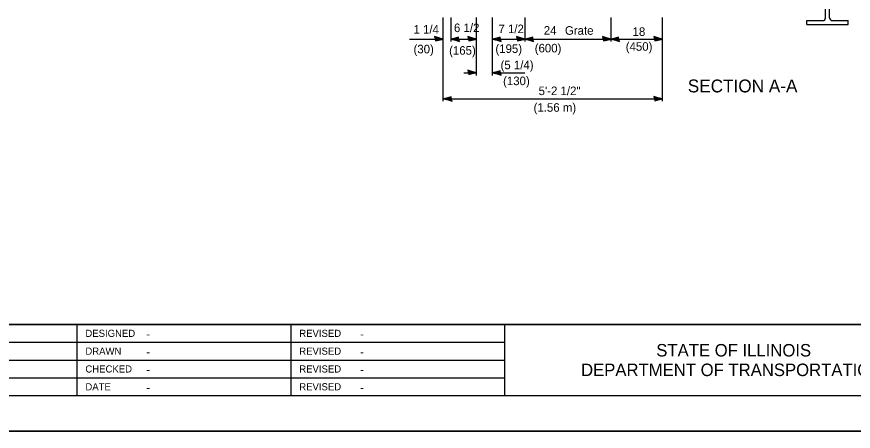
# Model space of a CAD drawing. Extents: x 2400508 to 2401188, y 421095 to 421535.
# Drawn here: x 2400654.8 to 2400889.5, y 421095.5 to 421211.8 of the extents above; entities that cross this region are included whole.
import ezdxf

# ---------------------------------------------------------------- set-up
doc = ezdxf.new("R2010")
doc.units = 0
for name, color, linetype in [('Design_EX_Roadway Dimensions', 7, 'Continuous'), ('Level 48', 7, 'Continuous'), ('Sheets_50 Reference Boundary', 7, 'Continuous'), ('Sheets_General Details', 7, 'Continuous'), ('Sheets_Printer Plotting Border', 7, 'Continuous'), ('Topo_Bridge Structures', 7, 'Continuous')]:
    doc.layers.add(name, color=color, linetype=linetype)

msp = doc.modelspace()

# ---------------------------------------------------------------- linework, layer by layer
at = {"layer": 'Design_EX_Roadway Dimensions'}
for p, q in [((2400774.46, 421188.11), (2400774.46, 421211.6)), ((2400776.66, 421204.92), (2400776.66, 421211.6)), ((2400783.79, 421195.33), (2400783.79, 421211.6)), ((2400788.31, 421195.33), (2400788.31, 421211.6)), ((2400797.43, 421204.92), (2400797.43, 421211.6)), ((2400821.54, 421204.92), (2400821.54, 421211.6)), ((2400835.96, 421188.11), (2400835.96, 421211.6)), ((2400764.98, 421205.58), (2400774.46, 421205.58)), ((2400776.66, 421205.58), (2400783.79, 421205.58)), ((2400788.31, 421205.58), (2400797.43, 421205.58)), ((2400797.43, 421205.58), (2400821.54, 421205.58)), ((2400821.54, 421205.58), (2400835.96, 421205.58)), ((2400780.27, 421196.14), (2400783.79, 421196.14)), ((2400788.31, 421196.14), (2400797.39, 421196.14)), ((2400774.54, 421188.79), (2400835.96, 421188.79))]:
    msp.add_line(p, q, dxfattribs=at)
for points in [[(2400772.26, 421205.64), (2400772.33, 421205.05), (2400773.27, 421205.3), (2400774.46, 421205.58), (2400773.19, 421205.89), (2400772.06, 421206.25), (2400772.26, 421205.64), (2400772.36, 421205.25), (2400773.66, 421205.58), (2400772.24, 421206.03), (2400772.45, 421205.53), (2400773.05, 421205.6), (2400772.47, 421205.75)], [(2400778.87, 421205.52), (2400778.79, 421206.11), (2400777.86, 421205.86), (2400776.66, 421205.58), (2400777.94, 421205.27), (2400779.06, 421204.91), (2400778.87, 421205.52), (2400778.77, 421205.91), (2400777.47, 421205.58), (2400778.89, 421205.13), (2400778.68, 421205.63), (2400778.08, 421205.56), (2400778.66, 421205.41)], [(2400781.59, 421205.64), (2400781.66, 421205.05), (2400782.59, 421205.3), (2400783.79, 421205.58), (2400782.51, 421205.89), (2400781.39, 421206.25), (2400781.59, 421205.64), (2400781.69, 421205.25), (2400782.99, 421205.58), (2400781.57, 421206.03), (2400781.78, 421205.53), (2400782.38, 421205.6), (2400781.8, 421205.75)], [(2400790.51, 421205.52), (2400790.44, 421206.11), (2400789.51, 421205.86), (2400788.31, 421205.58), (2400789.59, 421205.27), (2400790.71, 421204.91), (2400790.51, 421205.52), (2400790.42, 421205.91), (2400789.12, 421205.58), (2400790.54, 421205.13), (2400790.33, 421205.63), (2400789.73, 421205.56), (2400790.3, 421205.41)], [(2400795.22, 421205.64), (2400795.3, 421205.05), (2400796.23, 421205.3), (2400797.43, 421205.58), (2400796.15, 421205.89), (2400795.03, 421206.25), (2400795.22, 421205.64), (2400795.32, 421205.25), (2400796.62, 421205.58), (2400795.2, 421206.03), (2400795.41, 421205.53), (2400796.01, 421205.6), (2400795.43, 421205.75)], [(2400799.63, 421205.52), (2400799.56, 421206.11), (2400798.62, 421205.86), (2400797.43, 421205.58), (2400798.71, 421205.27), (2400799.83, 421204.91), (2400799.63, 421205.52), (2400799.53, 421205.91), (2400798.23, 421205.58), (2400799.65, 421205.13), (2400799.44, 421205.63), (2400798.85, 421205.56), (2400799.42, 421205.41)], [(2400819.34, 421205.64), (2400819.41, 421205.05), (2400820.34, 421205.3), (2400821.54, 421205.58), (2400820.26, 421205.89), (2400819.14, 421206.25), (2400819.34, 421205.64), (2400819.44, 421205.25), (2400820.73, 421205.58), (2400819.31, 421206.03), (2400819.52, 421205.53), (2400820.12, 421205.6), (2400819.55, 421205.75)], [(2400823.75, 421205.52), (2400823.67, 421206.11), (2400822.74, 421205.86), (2400821.54, 421205.58), (2400822.82, 421205.27), (2400823.94, 421204.91), (2400823.75, 421205.52), (2400823.65, 421205.91), (2400822.35, 421205.58), (2400823.77, 421205.13), (2400823.56, 421205.63), (2400822.96, 421205.56), (2400823.54, 421205.41)], [(2400833.76, 421205.64), (2400833.83, 421205.05), (2400834.77, 421205.3), (2400835.96, 421205.58), (2400834.69, 421205.89), (2400833.56, 421206.25), (2400833.76, 421205.64), (2400833.86, 421205.25), (2400835.16, 421205.58), (2400833.74, 421206.03), (2400833.95, 421205.53), (2400834.55, 421205.6), (2400833.97, 421205.75)], [(2400781.59, 421196.2), (2400781.66, 421195.61), (2400782.59, 421195.87), (2400783.79, 421196.14), (2400782.51, 421196.46), (2400781.39, 421196.81), (2400781.59, 421196.2), (2400781.69, 421195.81), (2400782.99, 421196.15), (2400781.57, 421196.59), (2400781.78, 421196.09), (2400782.38, 421196.16), (2400781.8, 421196.32)], [(2400790.51, 421196.09), (2400790.44, 421196.68), (2400789.51, 421196.42), (2400788.31, 421196.14), (2400789.59, 421195.83), (2400790.71, 421195.48), (2400790.51, 421196.09), (2400790.42, 421196.48), (2400789.12, 421196.14), (2400790.54, 421195.69), (2400790.33, 421196.2), (2400789.73, 421196.13), (2400790.3, 421195.97)], [(2400776.74, 421188.73), (2400776.67, 421189.32), (2400775.74, 421189.07), (2400774.54, 421188.79), (2400775.82, 421188.47), (2400776.94, 421188.12), (2400776.74, 421188.73), (2400776.65, 421189.12), (2400775.35, 421188.79), (2400776.77, 421188.34), (2400776.56, 421188.84), (2400775.96, 421188.77), (2400776.53, 421188.61)], [(2400833.76, 421188.84), (2400833.83, 421188.26), (2400834.77, 421188.51), (2400835.96, 421188.79), (2400834.69, 421189.1), (2400833.56, 421189.46), (2400833.76, 421188.84), (2400833.86, 421188.46), (2400835.16, 421188.79), (2400833.74, 421189.24), (2400833.95, 421188.73), (2400834.55, 421188.8), (2400833.97, 421188.96)]]:
    msp.add_lwpolyline(points, dxfattribs=at)
at = {"layer": 'Level 48'}
msp.add_lwpolyline([(2400508.2, 421535.48), (2401188.2, 421535.48), (2401188.2, 421095.48), (2400508.2, 421095.48)], close=True, dxfattribs=at)
at = {"layer": 'Sheets_50 Reference Boundary'}
msp.add_lwpolyline([(2400548.2, 421525.48), (2401178.2, 421525.48), (2401178.2, 421125.48), (2400548.2, 421125.48)], close=True, dxfattribs=at)
at = {"layer": 'Sheets_General Details'}
for p, q in [((2400548.2, 421125.48), (2401178.2, 421125.48)), ((2400671.69, 421125.48), (2400671.69, 421105.48)), ((2400731.69, 421125.48), (2400731.69, 421105.48)), ((2400791.69, 421125.48), (2400791.69, 421105.48)), ((2400607.69, 421120.48), (2400791.69, 421120.48)), ((2400607.69, 421115.48), (2400791.69, 421115.48)), ((2400607.69, 421110.48), (2400791.69, 421110.48)), ((2401188.2, 421095.48), (2400508.2, 421095.48))]:
    msp.add_line(p, q, dxfattribs=at)
msp.add_lwpolyline([(2400548.2, 421525.48), (2401178.2, 421525.48), (2401178.2, 421105.48), (2400548.2, 421105.48)], close=True, dxfattribs=at)
at = {"layer": 'Sheets_Printer Plotting Border'}
msp.add_lwpolyline([(2400508.2, 421095.48), (2401188.2, 421095.48), (2401188.2, 421535.48), (2400508.2, 421535.48)], close=True, dxfattribs=at)
at = {"layer": 'Topo_Bridge Structures'}
for p, q in [((2400881.71, 421211.52), (2400881.71, 421240.77)), ((2400882.84, 421211.52), (2400882.84, 421240.77)), ((2400876.46, 421209.65), (2400876.46, 421210.77)), ((2400876.46, 421210.77), (2400880.96, 421210.77)), ((2400883.59, 421210.77), (2400888.09, 421210.77)), ((2400888.09, 421209.65), (2400888.09, 421210.77)), ((2400876.46, 421209.65), (2400888.09, 421209.65))]:
    msp.add_line(p, q, dxfattribs=at)
for centre, start, end in [((2400880.96, 421211.52), 270, 0), ((2400883.59, 421211.52), 180, 270)]:
    msp.add_arc(centre, 0.75, start, end, dxfattribs=at)

# ---------------------------------------------------------------- texts
at = {"layer": 'Design_EX_Roadway Dimensions'}
for s, p in [('6 1/2', (2400777.48, 421207.53)), ('1 1/4', (2400766.12, 421207.09)), ('7 1/2', (2400789.95, 421207.24)), ('24', (2400802.68, 421206.8)), ('Grate', (2400808.6, 421206.78)), ('18', (2400827.58, 421206.46)), ('(30)', (2400766.13, 421201.57)), ('(165)', (2400776.11, 421201.18)), ('(195)', (2400789.1, 421201.68)), ('(600)', (2400800.13, 421201.83)), ('(450)', (2400825.66, 421202.29)), ('(5 1/4)', (2400790.54, 421197.11)), ('(130)', (2400791.25, 421192.64)), ('5\'-2 1/2"', (2400801.23, 421189.84)), ('(1.56 m)', (2400799.81, 421185.17))]:
    msp.add_text(s, height=2.4, dxfattribs=at).set_placement(p)
at = {"layer": 'Sheets_General Details'}
for s, height, p in [('SECTION A-A', 3.6, (2400843.07, 421190.61)), ('DESIGNED', 2, (2400674.09, 421121.98)), ('REVISED', 2, (2400734.09, 421121.98)), ('-', 2.4, (2400691.17, 421121.58)), ('-', 2.4, (2400751.17, 421121.58)), ('DRAWN', 2, (2400674.09, 421116.98)), ('REVISED', 2, (2400734.09, 421116.98)), ('STATE OF ILLINOIS', 3.5, (2400834.23, 421116.48)), ('-', 2.4, (2400691.17, 421116.58)), ('-', 2.4, (2400751.17, 421116.58)), ('CHECKED', 2, (2400674.09, 421111.98)), ('REVISED', 2, (2400734.09, 421111.98)), ('DEPARTMENT OF TRANSPORTATION', 3.5, (2400813.13, 421110.98)), ('-', 2.4, (2400691.17, 421111.58)), ('-', 2.4, (2400751.17, 421111.58)), ('DATE', 2, (2400674.09, 421106.98)), ('REVISED', 2, (2400734.09, 421106.98)), ('-', 2.4, (2400691.17, 421106.58)), ('-', 2.4, (2400751.17, 421106.58))]:
    msp.add_text(s, height=height, dxfattribs=at).set_placement(p)

doc.saveas('drawing.dxf')
